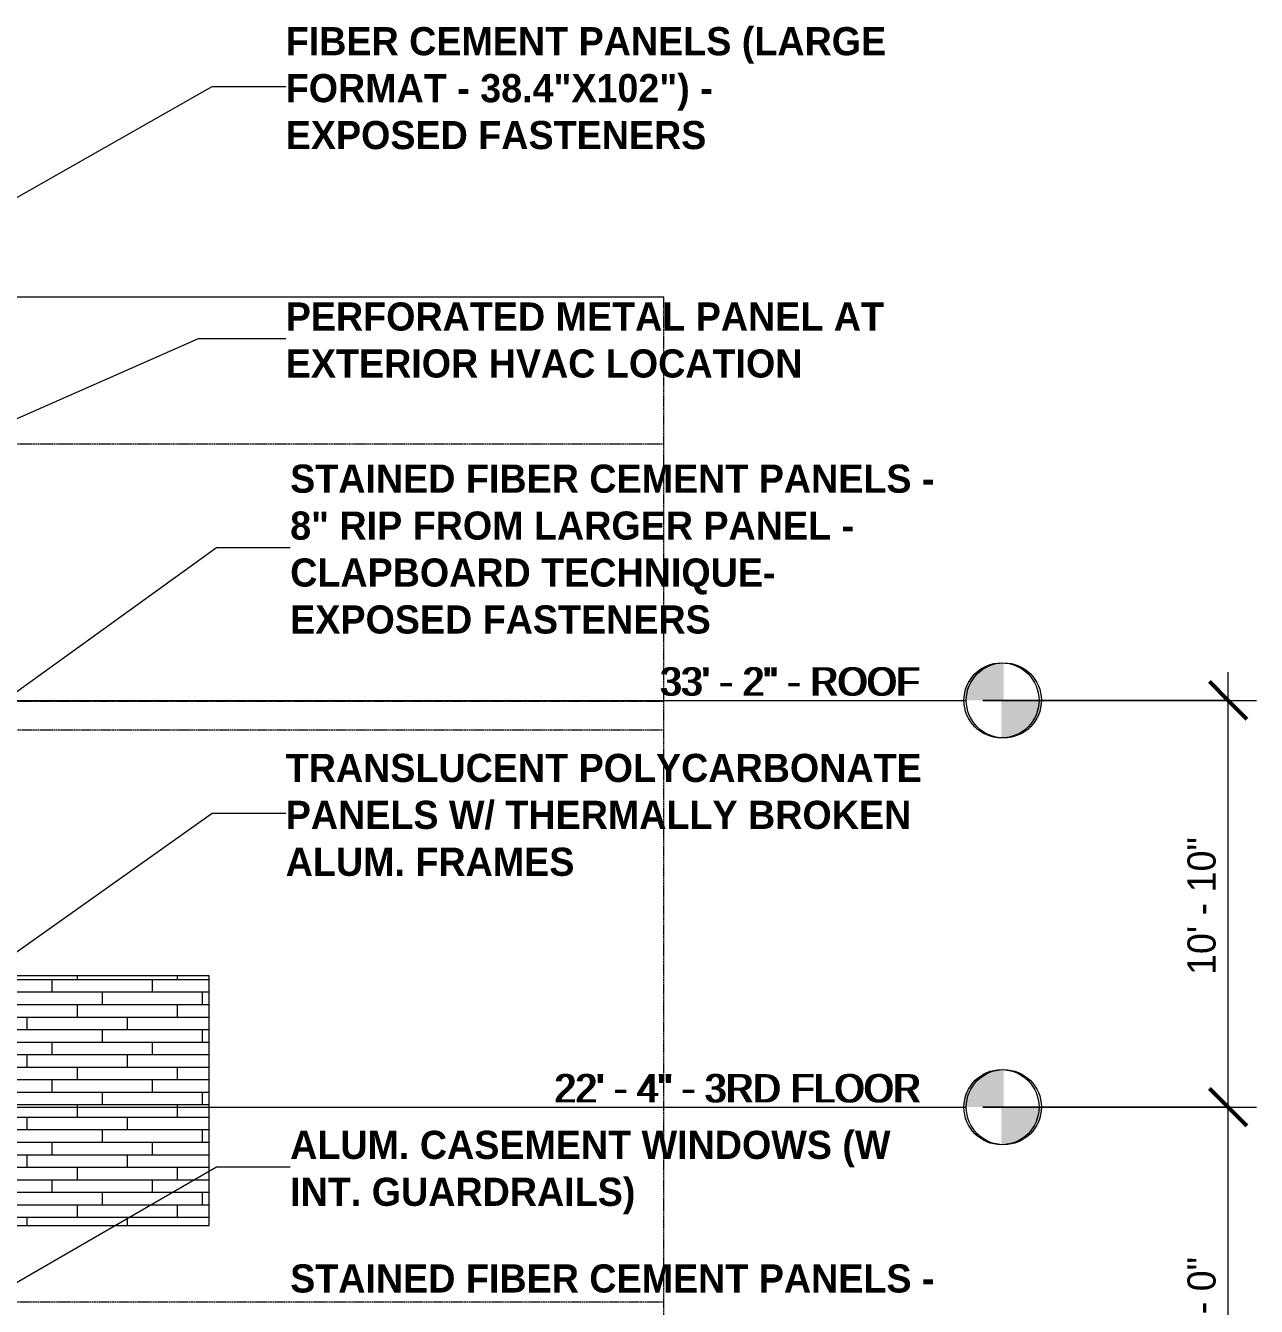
# Model space of a CAD drawing. Header units: inches. Extents: x 1750 to 7619, y -360 to 620.
# Drawn here: x 3868.1 to 4261.4, y 204.3 to 613.7 of the extents above; entities that cross this region are included whole.
import ezdxf

# ---------------------------------------------------------------- set-up
doc = ezdxf.new("R2010")
doc.units = ezdxf.units.IN
doc.header["$MEASUREMENT"] = 0
doc.linetypes.add('Aligning Line 1_8_', pattern=[0.25, 0.125, -0.125])
doc.linetypes.add('Grid Line 1_2_', pattern=[0.875, 0.5, -0.125, 0.125, -0.125])
for name, color, linetype, lineweight in [('0-1', 7, 'Continuous', 5), ('0-2', 9, 'Continuous', 5), ('0-3', 165, 'Continuous', 5), ('A-ANNO-DIMS', 211, 'Continuous', 9), ('A-ANNO-DIMS-96', 211, 'Continuous', 9), ('A-FLOR-LEVL', 51, 'Continuous', 9), ('A-FLOR-LEVL-1', 51, 'Grid Line 1_2_', 9), ('A-FLOR-LEVL-2', 191, 'Continuous', 9), ('A-FLOR-LEVL-3', 147, 'Continuous', 9), ('A-WALL', 113, 'Continuous', 13), ('A-WALL-PATT-1', 251, 'Continuous', 9), ('G-ANNO-SYMB', 111, 'Aligning Line 1_8_', 9), ('G-ANNO-SYMB-1', 191, 'Aligning Line 1_8_', 9), ('G-ANNO-SYMB-2', 147, 'Aligning Line 1_8_', 9), ('G-ANNO-TEXT', 231, 'Continuous', 9)]:
    doc.layers.add(name, color=color, linetype=linetype, lineweight=lineweight)
doc.styles.add('Century Gothic', font='ufonts.com_century-gothic.ttf', dxfattribs={"height": 9})
doc.styles.add('Century Gothic_B', font='GOTHICB.TTF', dxfattribs={"height": 9})
doc.dimstyles.new('OD__1_8__Tol__', dxfattribs={"dimscale": 12, "dimtxt": 9.397514, "dimasz": 1, "dimexe": 0.75, "dimexo": 0.5, "dimgap": 0.125, "dimtad": 1, "dimdec": 3, "dimrnd": 0.125, "dimzin": 3, "dimdsep": 46, "dimlunit": 4, "dimtxsty": 'Century Gothic', "dimblk1": 'OBLIQUE', "dimblk2": 'OBLIQUE', "dimsah": 1, "dimcen": 0.09, "dimdle": 0.75, "dimazin": 0, "dimtfac": 1, "dimtdec": 4, "dimtix": 1, "dimtmove": 0, "dimatfit": 3, "dimfxl": 1, "dimtvp": 1, "dimtfill": 1, "dimfrac": 2, "dimtolj": 1, "dimtzin": 0, "dimarcsym": 2})

# ---------------------------------------------------------------- blocks, each defined once
blk = doc.blocks.new('Level - Level Head - Circle-V51-BUILDING ELEVATION - EAST')
at = {"layer": 'A-FLOR-LEVL'}
h = blk.add_hatch(color=256, dxfattribs=at)
edge = h.paths.add_edge_path(flags=0)
edge.add_line((4180.71, 0), (4168.71, 0))
edge.add_arc((4180.71, 0), 12, 90, 180, ccw=False)
edge.add_line((4180.71, 12), (4180.71, 0))
h = blk.add_hatch(color=256, dxfattribs=at)
edge = h.paths.add_edge_path(flags=0)
edge.add_line((4180.71, -12), (4180.71, 0))
edge.add_line((4180.71, 0), (4192.71, 0))
edge.add_arc((4180.71, 0), 12, 270, 360, ccw=False)
at = {"layer": 'A-FLOR-LEVL-2'}
blk.add_circle((4180.71, 0), 12, dxfattribs=at)
blk = doc.blocks.new('CTR - 2nd Phase_rvt-1-BUILDING ELEVATION - EAST')
at = {"layer": 'A-FLOR-LEVL-1'}
for p, q in [((1814.21, 398), (4168.71, 398)), ((1814.21, 268), (4168.71, 268))]:
    blk.add_line(p, q, dxfattribs=at)
at = {"layer": 'G-ANNO-SYMB-1'}
for p, q in [((1910.93, 526.95), (4072.04, 526.95)), ((1910.93, 388.59), (4072.04, 388.59))]:
    blk.add_line(p, q, dxfattribs=at)
at = {"layer": '0-2'}
for p in [(0, 398), (0, 268)]:
    blk.add_blockref('Level - Level Head - Circle-V51-BUILDING ELEVATION - EAST', p, dxfattribs=at)
at = {"layer": 'A-FLOR-LEVL', "char_height": 9, "attachment_point": 1, "style": 'Century Gothic'}
for s, insert, width in [('33\' - 2" - ROOF', (4071.34, 408.55), 104.232), ('22\' - 4" - 3RD FLOOR', (4037.59, 278.55), 145.137)]:
    blk.add_mtext(s, dxfattribs=dict(at, insert=insert, width=width))
blk = doc.blocks.new('Level - Level Head - Circle-V52-BUILDING ELEVATION - EAST')
at = {"layer": 'A-FLOR-LEVL'}
h = blk.add_hatch(color=256, dxfattribs=at)
edge = h.paths.add_edge_path(flags=0)
edge.add_line((4180.71, 0), (4168.71, 0))
edge.add_arc((4180.71, 0), 12, 90, 180, ccw=False)
edge.add_line((4180.71, 12), (4180.71, 0))
h = blk.add_hatch(color=256, dxfattribs=at)
edge = h.paths.add_edge_path(flags=0)
edge.add_line((4180.71, -12), (4180.71, 0))
edge.add_line((4180.71, 0), (4192.71, 0))
edge.add_arc((4180.71, 0), 12, 270, 360, ccw=False)
at = {"layer": 'A-FLOR-LEVL-3'}
blk.add_circle((4180.71, 0), 12, dxfattribs=at)
blk = doc.blocks.new('CTR - 1st Phase - Common Walls_rvt-1-BUILDING ELEVATION - EAST')
at = {"layer": 'A-FLOR-LEVL-1'}
for p, q in [((1814.21, 398), (4168.71, 398)), ((1814.21, 268), (4168.71, 268))]:
    blk.add_line(p, q, dxfattribs=at)
at = {"layer": 'G-ANNO-SYMB-2'}
for p, q in [((1910.93, 526.95), (4072.04, 526.95)), ((1910.93, 526.95), (4072.04, 526.95)), ((1910.96, 526.95), (4071.96, 526.95)), ((4071.96, 526.95), (4071.96, -145.84)), ((1910.93, 480), (4072.04, 480))]:
    blk.add_line(p, q, dxfattribs=at)
at = {"layer": '0-3'}
for p in [(0, 398), (0, 268)]:
    blk.add_blockref('Level - Level Head - Circle-V52-BUILDING ELEVATION - EAST', p, dxfattribs=at)
at = {"layer": 'A-FLOR-LEVL', "char_height": 9, "attachment_point": 1, "style": 'Century Gothic'}
for s, insert, width in [('33\' - 2" - ROOF', (4071.34, 408.55), 104.232), ('22\' - 4" - 3RD FLOOR', (4037.59, 278.55), 145.137)]:
    blk.add_mtext(s, dxfattribs=dict(at, insert=insert, width=width))
blk = doc.blocks.new('CTR - 1st Phase -Stairs _ Elevators_rvt-1-BUILDING ELEVATION - EAST')
at = {"layer": 'A-FLOR-LEVL-1'}
for p, q in [((1814.21, 398), (4168.71, 398)), ((1814.21, 268), (4168.71, 268))]:
    blk.add_line(p, q, dxfattribs=at)
at = {"layer": 'G-ANNO-SYMB-2'}
for p, q in [((1910.96, 526.95), (4071.96, 526.95)), ((4071.96, 526.95), (4071.96, -206.49))]:
    blk.add_line(p, q, dxfattribs=at)
at = {"layer": '0-3'}
for p in [(0, 398), (0, 268)]:
    blk.add_blockref('Level - Level Head - Circle-V52-BUILDING ELEVATION - EAST', p, dxfattribs=at)
at = {"layer": 'A-FLOR-LEVL', "char_height": 9, "attachment_point": 1, "style": 'Century Gothic'}
for s, insert, width in [('33\' - 2" - ROOF', (4071.34, 408.55), 104.232), ('22\' - 4" - 3RD FLOOR', (4037.59, 278.55), 145.137)]:
    blk.add_mtext(s, dxfattribs=dict(at, insert=insert, width=width))
blk = doc.blocks.new('Level - Level Head - Circle-50818-BUILDING ELEVATION - EAST')
at = {"layer": 'A-FLOR-LEVL'}
h = blk.add_hatch(color=256, dxfattribs=at)
edge = h.paths.add_edge_path(flags=0)
edge.add_line((4179.96, 0), (4167.96, 0))
edge.add_arc((4179.96, 0), 12, 90, 180, ccw=False)
edge.add_line((4179.96, 12), (4179.96, 0))
h = blk.add_hatch(color=256, dxfattribs=at)
edge = h.paths.add_edge_path(flags=0)
edge.add_line((4179.96, -12), (4179.96, 0))
edge.add_line((4179.96, 0), (4191.96, 0))
edge.add_arc((4179.96, 0), 12, 270, 360, ccw=False)
blk.add_circle((4179.96, 0), 12, dxfattribs=at)
blk = doc.blocks.new('DIMBLOCK3-BUILDING ELEVATION - EAST')
at = {"layer": 'A-ANNO-DIMS-96', "lineweight": 50}
for p, q in [((4252.43, 268), (4246.43, 274)), ((4252.43, 268), (4258.43, 262)), ((4252.43, 136), (4246.43, 142)), ((4252.43, 136), (4258.43, 130))]:
    blk.add_line(p, q, dxfattribs=at)
at = {"layer": 'A-ANNO-DIMS-96'}
for p, q in [((4173.96, 268), (4261.43, 268)), ((4252.43, 268), (4173.96, 268)), ((4252.43, 136), (4252.43, 268)), ((4173.96, 136), (4261.43, 136)), ((4252.43, 136), (4173.96, 136))]:
    blk.add_line(p, q, dxfattribs=at)
at = {"layer": 'A-ANNO-DIMS-96', "color": 0, "insert": (4239.4, 182.76), "char_height": 9, "width": 46.1821, "attachment_point": 1, "rotation": 90, "line_spacing_factor": 0.984502, "style": 'Century Gothic', "bg_fill": 3, "box_fill_scale": 1.25, "bg_fill_color": 256, "bg_fill_true_color": 13158600, "bg_fill_transparency": 0}
blk.add_mtext('11\' - 0"', dxfattribs=at)
blk = doc.blocks.new('_Oblique')
at = {"color": 0, "linetype": 'ByBlock', "lineweight": -2}
blk.add_line((-0.5, -0.5), (0.5, 0.5), dxfattribs=at)
blk = doc.blocks.new('DIMBLOCK4-BUILDING ELEVATION - EAST')
at = {"layer": 'A-ANNO-DIMS-96'}
for p, q in [((4252.43, 268), (4252.43, 407)), ((4173.96, 398), (4261.43, 398)), ((4252.43, 398), (4173.96, 398)), ((4173.96, 268), (4261.43, 268)), ((4252.43, 268), (4173.96, 268))]:
    blk.add_line(p, q, dxfattribs=at)
at = {"layer": 'A-ANNO-DIMS-96', "lineweight": 50}
for p, q in [((4252.43, 398), (4246.43, 404)), ((4252.43, 398), (4258.43, 392)), ((4252.43, 268), (4246.43, 274)), ((4252.43, 268), (4258.43, 262))]:
    blk.add_line(p, q, dxfattribs=at)
at = {"layer": 'A-ANNO-DIMS-96', "color": 0, "insert": (4239.4, 310.25), "char_height": 9, "width": 54.5951, "attachment_point": 1, "rotation": 90, "line_spacing_factor": 0.984502, "style": 'Century Gothic', "bg_fill": 3, "box_fill_scale": 1.25, "bg_fill_color": 256, "bg_fill_true_color": 13158600, "bg_fill_transparency": 0}
blk.add_mtext('10\' - 10"', dxfattribs=at)

msp = doc.modelspace()

# ---------------------------------------------------------------- hatches: boundary and pattern name
at = {"layer": 'A-WALL-PATT-1'}
h = msp.add_hatch(dxfattribs=at)
h.set_pattern_fill('FP_6', color=256, style=0, pattern_type=2)
h.set_pattern_definition([(0, (3924.599, 268.8), (0, 4), []), (90, (3924.599, 268.8), (-8, 8), [4, -28]), (90, (3940.599, 272.8), (-8, 8), [4, -28])])
h.paths.add_polyline_path([(3926.7237, 230.125), (3926.7237, 310), (3861.6612, 310), (3861.6612, 230.125)], flags=0)

# ---------------------------------------------------------------- linework, layer by layer
at = {"layer": 'A-FLOR-LEVL-1'}
for p, q in [((1814.9564, 398), (4167.9645, 398)), ((1814.9564, 268), (4167.9645, 268))]:
    msp.add_line(p, q, dxfattribs=at)
at = {"layer": 'A-WALL'}
for p, q in [((3926.7237, 310), (3861.6612, 310)), ((3926.7237, 230.125), (3926.7237, 310)), ((3861.6612, 230.125), (3926.7237, 230.125))]:
    msp.add_line(p, q, dxfattribs=at)
at = {"layer": 'G-ANNO-SYMB'}
for p, q in [((1910.9332, 526.9531), (4072.0372, 526.9531)), ((1910.9332, 480), (4072.0372, 480)), ((1910.9332, 397.7608), (4072.0372, 397.7608)), ((1910.9332, 205.7608), (4072.0372, 205.7608))]:
    msp.add_line(p, q, dxfattribs=at)
at = {"layer": 'G-ANNO-TEXT'}
for p, q in [((3424.9289, 309.0407), (3927.6533, 594.1803)), ((3927.6533, 594.1803), (3951.2073, 594.1803)), ((3499.4811, 326.6574), (3923.3452, 513.6833)), ((3923.3452, 513.6833), (3951.2073, 513.6833)), ((3822.4247, 369.9575), (3929.0721, 446.8631)), ((3929.0721, 446.8631), (3952.6261, 446.8631)), ((3822.3145, 287.3273), (3927.6533, 361.915)), ((3927.6533, 361.915), (3951.2073, 361.915)), ((3827.4349, 190.1361), (3929.0721, 248.9441)), ((3929.0721, 248.9441), (3952.6261, 248.9441))]:
    msp.add_line(p, q, dxfattribs=at)

# ---------------------------------------------------------------- block references
at = {"layer": '0-1'}
for name in ['CTR - 2nd Phase_rvt-1-BUILDING ELEVATION - EAST', 'CTR - 1st Phase - Common Walls_rvt-1-BUILDING ELEVATION - EAST', 'CTR - 1st Phase -Stairs _ Elevators_rvt-1-BUILDING ELEVATION - EAST']:
    msp.add_blockref(name, (0, 0), dxfattribs=at)
at = {"layer": 'A-FLOR-LEVL'}
for p in [(0, 398), (0, 268)]:
    msp.add_blockref('Level - Level Head - Circle-50818-BUILDING ELEVATION - EAST', p, dxfattribs=at)

# ---------------------------------------------------------------- texts
at = {"layer": 'A-FLOR-LEVL', "char_height": 9, "attachment_point": 1, "style": 'Century Gothic'}
for s, insert, width in [('33\' - 2" - ROOF', (4070.5922, 408.5508), 104.232), ('22\' - 4" - 3RD FLOOR', (4036.841, 278.5508), 145.137)]:
    msp.add_mtext(s, dxfattribs=dict(at, insert=insert, width=width))
at = {"layer": 'G-ANNO-TEXT', "char_height": 9, "attachment_point": 1, "style": 'Century Gothic_B'}
for s, insert, width in [('FIBER CEMENT PANELS (LARGE', (3951.2073, 613.1874), 219.978), ('FORMAT - 38.4"X102") -', (3951.2073, 598.1874), 170.892), ('EXPOSED FASTENERS', (3951.2073, 583.1874), 150.591), ('PERFORATED METAL PANEL AT', (3951.2073, 525.188), 216.342), ('EXTERIOR HVAC LOCATION', (3951.2073, 510.188), 200.889), ('STAINED FIBER CEMENT PANELS -', (3952.6261, 473.3725), 237.249), ('8" RIP FROM LARGER PANEL -', (3952.6261, 458.3725), 211.494), ('CLAPBOARD TECHNIQUE-', (3952.6261, 443.3725), 187.557), ('EXPOSED FASTENERS', (3952.6261, 428.3725), 150.591), ('TRANSLUCENT POLYCARBONATE', (3951.2073, 380.9221), 236.34), ('PANELS W/ THERMALLY BROKEN', (3951.2073, 365.9221), 231.795), ('ALUM. FRAMES', (3951.2073, 350.9221), 108.777), ('ALUM. CASEMENT WINDOWS (W', (3952.6261, 260.4488), 234.522), ('INT. GUARDRAILS)', (3952.6261, 245.4488), 130.593), ('STAINED FIBER CEMENT PANELS -', (3952.6261, 217.7543), 237.249)]:
    msp.add_mtext(s, dxfattribs=dict(at, insert=insert, width=width))

# ---------------------------------------------------------------- next in the draw order: dimensions: what is measured, and where the dimension line sits
at = {"layer": 'A-ANNO-DIMS'}
dim = msp.add_linear_dim(base=(4252.4327, 268), p1=(4167.9645, 136), p2=(4167.9645, 268), angle=90, dimstyle='OD__1_8__Tol__', override={"dimpost": '<>', "dimfxl": 132}, dxfattribs=at)
dim.commit()
dim.dimension.update_dxf_attribs({"geometry": 'DIMBLOCK3-BUILDING ELEVATION - EAST', "text_midpoint": (4246.2063, 202)})

# ---------------------------------------------------------------- next in the draw order: dimensions: what is measured, and where the dimension line sits
dim = msp.add_linear_dim(base=(4252.4327, 398), p1=(4167.9645, 268), p2=(4167.9645, 398), angle=90, dimstyle='OD__1_8__Tol__', override={"dimpost": '<>', "dimfxl": 130}, dxfattribs=at)
dim.commit()
dim.dimension.update_dxf_attribs({"geometry": 'DIMBLOCK4-BUILDING ELEVATION - EAST', "text_midpoint": (4246.2063, 333)})

doc.saveas('drawing.dxf')
